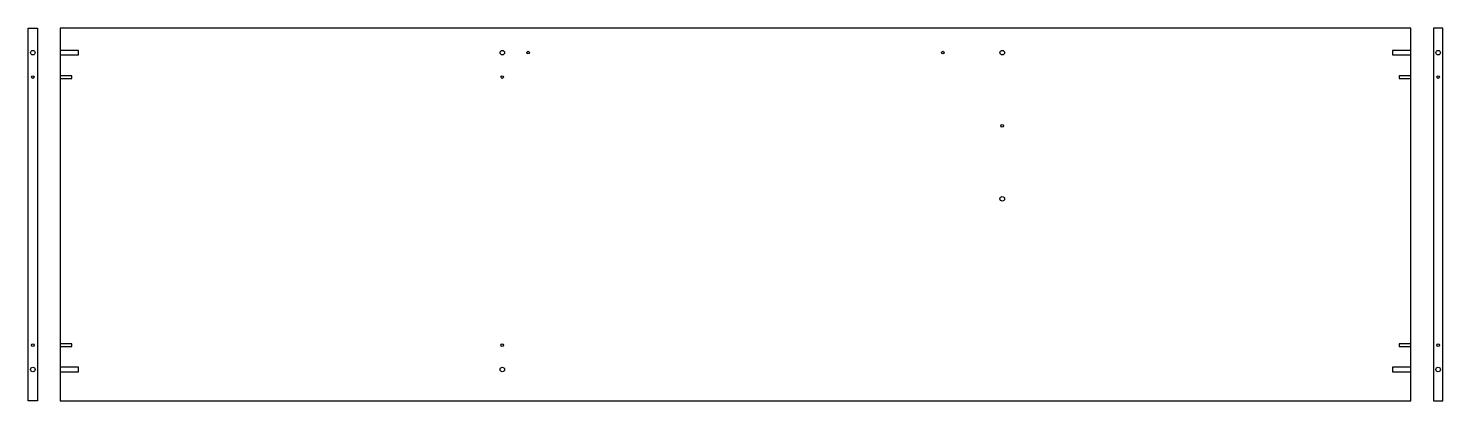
# Model space of a CAD drawing. Extents: x -42 to 1814, y 0 to 489.
import ezdxf

# ---------------------------------------------------------------- set-up
doc = ezdxf.new("R2010")
doc.units = 0
for name, color, linetype in [('FACE1', 7, 'CONTINUOUS'), ('FACE3', 7, 'CONTINUOUS'), ('LATOA', 7, 'CONTINUOUS'), ('LATOC', 7, 'CONTINUOUS'), ('LATOE9K00', 7, 'CONTINUOUS'), ('PANEL12K00', 7, 'CONTINUOUS'), ('VERTICA10K00', 7, 'CONTINUOUS'), ('VERTICA5K00', 7, 'CONTINUOUS')]:
    doc.layers.add(name, color=color, linetype=linetype)

msp = doc.modelspace()

# ---------------------------------------------------------------- linework, layer by layer
at = {"layer": 'FACE1', "color": 0}
msp.add_lwpolyline([(-30, 0), (-42, 0), (-42, 489), (-30, 489)], close=True, dxfattribs=at)
for centre, radius in [((-36, 457), 3), ((-36, 425), 1.75), ((-36, 73), 1.75), ((-36, 41), 3)]:
    msp.add_circle(centre, radius, dxfattribs=at)
at = {"layer": 'FACE3', "color": 0}
msp.add_lwpolyline([(1802, 0), (1814, 0), (1814, 489), (1802, 489)], close=True, dxfattribs=at)
for centre, radius in [((1808, 457), 3), ((1808, 425), 1.75), ((1808, 73), 1.75), ((1808, 41), 3)]:
    msp.add_circle(centre, radius, dxfattribs=at)
at = {"layer": 'LATOA', "color": 0}
for points in [[(0, 454), (24, 454), (24, 460), (0, 460)], [(0, 423.25), (15, 423.25), (15, 426.75), (0, 426.75)], [(0, 71.25), (15, 71.25), (15, 74.75), (0, 74.75)], [(0, 38), (24, 38), (24, 44), (0, 44)]]:
    msp.add_lwpolyline(points, close=True, dxfattribs=at)
at = {"layer": 'LATOC', "color": 0}
for points in [[(1772, 460), (1748, 460), (1748, 454), (1772, 454)], [(1772, 426.75), (1757, 426.75), (1757, 423.25), (1772, 423.25)], [(1772, 74.75), (1757, 74.75), (1757, 71.25), (1772, 71.25)], [(1772, 44), (1748, 44), (1748, 38), (1772, 38)]]:
    msp.add_lwpolyline(points, close=True, dxfattribs=at)
at = {"layer": 'LATOE9K00', "color": 0}
for centre in [(614, 457), (1158, 457), (580, 425), (1236, 361), (580, 73)]:
    msp.add_circle(centre, 1.75, dxfattribs=at)
at = {"layer": 'PANEL12K00', "color": 0}
msp.add_lwpolyline([(0, 0), (1772, 0), (1772, 489), (0, 489)], close=True, dxfattribs=at)
at = {"layer": 'VERTICA10K00', "color": 0}
for centre in [(580, 457), (1236, 457), (1236, 265), (580, 41)]:
    msp.add_circle(centre, 3, dxfattribs=at)
at = {"layer": 'VERTICA5K00', "color": 0}
for centre in [(614, 457), (1158, 457), (580, 425), (1236, 361), (580, 73)]:
    msp.add_circle(centre, 1.75, dxfattribs=at)

doc.saveas('drawing.dxf')
